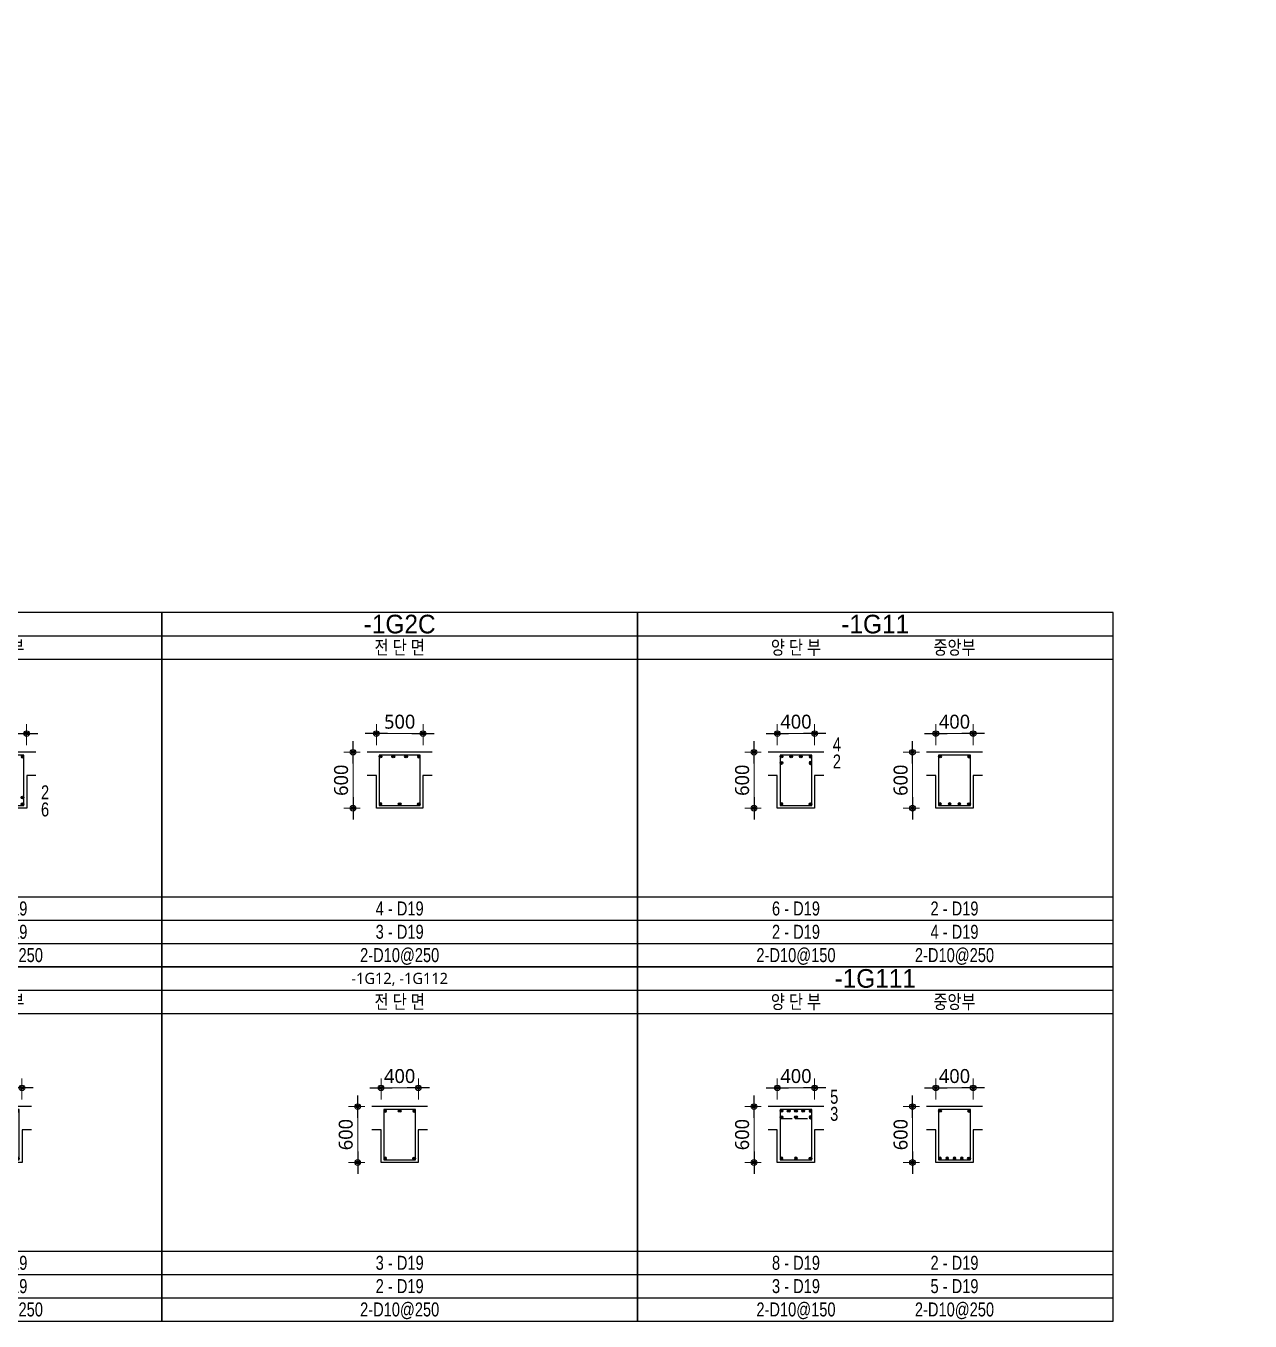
# Model space of a CAD drawing. Header units: millimetres. Extents: x 350420 to 672135, y -312840 to -44390.
# Drawn here: x 594362 to 607490, y -94550 to -80660 of the extents above; entities that cross this region are included whole.
import ezdxf
from ezdxf.enums import TextEntityAlignment as Align
from ezdxf.xclip import XClip

# ---------------------------------------------------------------- set-up
doc = ezdxf.new("R2010")
doc.units = ezdxf.units.MM
doc.header["$LTSCALE"] = 65
doc.header["$XCLIPFRAME"] = 0
doc.linetypes.add('HID', pattern=[2.5, 2, -0.5])
doc.linetypes.add('XS-지하주차장$0$HID', pattern=[2.3, 1.5, -0.8])
doc.layers.get('Defpoints').update_dxf_attribs({"color": 145})
for name, color, linetype in [('BAR', 2, 'Continuous'), ('BAR1', 3, 'Continuous'), ('BAR2', 3, 'HID'), ('BARR', 1, 'Continuous'), ('DIM', 7, 'Continuous'), ('LINE', 7, 'Continuous'), ('보', 4, 'Continuous')]:
    doc.layers.add(name, color=color, linetype=linetype)
doc.layers.add('TEXT', color=3, linetype='Continuous', lineweight=9)
doc.layers.add('XS-지하주차장$0$1215', color=181, linetype='XS-지하주차장$0$HID', plot=False)
doc.styles.add('돋음', font='Dotum.ttf')
doc.styles.add('맑은고딕', font='malgun.ttf')
doc.dimstyles.new('DIM_30', dxfattribs={"dimscale": 30, "dimtxt": 3, "dimasz": 1.2, "dimexe": 2, "dimexo": 1.5, "dimgap": 1, "dimtad": 1, "dimdec": 0, "dimdsep": 46, "dimtxsty": '맑은고딕', "dimblk1": 'DIMDOT', "dimblk2": 'DIMDOT', "dimsah": 1, "dimcen": 1, "dimdle": 2, "dimclrd": 7, "dimclre": 7, "dimclrt": 3, "dimadec": 0, "dimazin": 0, "dimtfac": 1, "dimtdec": 0, "dimtix": 1, "dimtmove": 2, "dimatfit": 3, "dimldrblk": 'DIMDOT', "dimfxl": 0, "dimtolj": 1, "dimarcsym": 0})

# ---------------------------------------------------------------- blocks, each defined once
blk = doc.blocks.new('BAR')
at = {"layer": 'BARR'}
h = blk.add_hatch(color=256, dxfattribs=at)
edge = h.paths.add_edge_path()
edge.add_arc((0, 0), 15, 0, 360)
blk.add_circle((0, 0), 15, dxfattribs=at)
blk = doc.blocks.new('DIMDOT')
at = {"layer": 'DIM', "linetype": 'Continuous'}
blk.add_line((-2, 0), (2, 0), dxfattribs=at)
for radius in [0.5, 0.25]:
    blk.add_circle((0, 0), radius, dxfattribs=at)
blk = doc.blocks.new('*D303')
at = {"layer": 'Defpoints', "color": 0, "transparency": 16777216}
for p in [(79457, -48865), (79457, -49065), (79957, -49065)]:
    blk.add_point(p, dxfattribs=at)
at = {"layer": 'DIM', "color": 7, "lineweight": -2, "transparency": 16777216}
for p, q in [((79457, -48990), (79457, -48765)), ((79897, -48865), (79517, -48865)), ((79957, -48990), (79957, -48765))]:
    blk.add_line(p, q, dxfattribs=at)
at = {"layer": 'DIM', "color": 7, "lineweight": -2, "transparency": 16777216, "xscale": 60, "yscale": 60, "zscale": 60, "rotation": 180}
blk.add_blockref('DIMDOT', (79457, -48865), dxfattribs=at)
at = {"layer": 'DIM', "color": 7, "lineweight": -2, "transparency": 16777216, "xscale": 60, "yscale": 60, "zscale": 60}
blk.add_blockref('DIMDOT', (79957, -48865), dxfattribs=at)
at = {"layer": 'DIM', "color": 3, "transparency": 16777216, "insert": (79707, -48738), "char_height": 150, "attachment_point": 5, "style": '맑은고딕'}
blk.add_mtext('\\A1;500', dxfattribs=at)
blk = doc.blocks.new('*D304')
at = {"layer": 'Defpoints', "color": 0, "transparency": 16777216}
for p in [(79357, -49065), (79207, -49665), (79357, -49665)]:
    blk.add_point(p, dxfattribs=at)
at = {"layer": 'DIM', "color": 7, "lineweight": -2, "transparency": 16777216}
for p, q in [((79282, -49065), (79107, -49065)), ((79207, -49125), (79207, -49605)), ((79282, -49665), (79107, -49665))]:
    blk.add_line(p, q, dxfattribs=at)
at = {"layer": 'DIM', "color": 7, "lineweight": -2, "transparency": 16777216, "xscale": 60, "yscale": 60, "zscale": 60}
for p, rotation in [((79207, -49065), 90), ((79207, -49665), 270)]:
    blk.add_blockref('DIMDOT', p, dxfattribs=dict(at, rotation=rotation))
at = {"layer": 'DIM', "color": 3, "transparency": 16777216, "insert": (79080, -49365), "char_height": 150, "attachment_point": 5, "rotation": 90, "style": '맑은고딕'}
blk.add_mtext('\\A1;600', dxfattribs=at)
blk = doc.blocks.new('*D305')
at = {"layer": 'Defpoints', "color": 0, "transparency": 16777216}
for p in [(81157, -48865), (81157, -49065), (81657, -49065)]:
    blk.add_point(p, dxfattribs=at)
at = {"layer": 'DIM', "color": 7, "lineweight": -2, "transparency": 16777216}
for p, q in [((81157, -48990), (81157, -48765)), ((81597, -48865), (81217, -48865)), ((81657, -48990), (81657, -48765))]:
    blk.add_line(p, q, dxfattribs=at)
at = {"layer": 'DIM', "color": 7, "lineweight": -2, "transparency": 16777216, "xscale": 60, "yscale": 60, "zscale": 60, "rotation": 180}
blk.add_blockref('DIMDOT', (81157, -48865), dxfattribs=at)
at = {"layer": 'DIM', "color": 7, "lineweight": -2, "transparency": 16777216, "xscale": 60, "yscale": 60, "zscale": 60}
blk.add_blockref('DIMDOT', (81657, -48865), dxfattribs=at)
at = {"layer": 'DIM', "color": 3, "transparency": 16777216, "insert": (81407, -48738), "char_height": 150, "attachment_point": 5, "style": '맑은고딕'}
blk.add_mtext('\\A1;500', dxfattribs=at)
blk = doc.blocks.new('*D306')
at = {"layer": 'Defpoints', "color": 0, "transparency": 16777216}
for p in [(81057, -49065), (80907, -49665), (81057, -49665)]:
    blk.add_point(p, dxfattribs=at)
at = {"layer": 'DIM', "color": 7, "lineweight": -2, "transparency": 16777216}
for p, q in [((80982, -49065), (80807, -49065)), ((80907, -49125), (80907, -49605)), ((80982, -49665), (80807, -49665))]:
    blk.add_line(p, q, dxfattribs=at)
at = {"layer": 'DIM', "color": 7, "lineweight": -2, "transparency": 16777216, "xscale": 60, "yscale": 60, "zscale": 60}
for p, rotation in [((80907, -49065), 90), ((80907, -49665), 270)]:
    blk.add_blockref('DIMDOT', p, dxfattribs=dict(at, rotation=rotation))
at = {"layer": 'DIM', "color": 3, "transparency": 16777216, "insert": (80780, -49365), "char_height": 150, "attachment_point": 5, "rotation": 90, "style": '맑은고딕'}
blk.add_mtext('\\A1;600', dxfattribs=at)
blk = doc.blocks.new('*D323')
at = {"layer": 'Defpoints', "color": 0, "transparency": 16777216}
for p in [(88090, -48865), (88090, -49065), (88590, -49065)]:
    blk.add_point(p, dxfattribs=at)
at = {"layer": 'DIM', "color": 7, "lineweight": -2, "transparency": 16777216}
for p, q in [((88090, -48990), (88090, -48765)), ((88530, -48865), (88150, -48865)), ((88590, -48990), (88590, -48765))]:
    blk.add_line(p, q, dxfattribs=at)
at = {"layer": 'DIM', "color": 7, "lineweight": -2, "transparency": 16777216, "xscale": 60, "yscale": 60, "zscale": 60, "rotation": 180}
blk.add_blockref('DIMDOT', (88090, -48865), dxfattribs=at)
at = {"layer": 'DIM', "color": 7, "lineweight": -2, "transparency": 16777216, "xscale": 60, "yscale": 60, "zscale": 60}
blk.add_blockref('DIMDOT', (88590, -48865), dxfattribs=at)
at = {"layer": 'DIM', "color": 3, "transparency": 16777216, "insert": (88340, -48738), "char_height": 150, "attachment_point": 5, "style": '맑은고딕'}
blk.add_mtext('\\A1;500', dxfattribs=at)
blk = doc.blocks.new('*D324')
at = {"layer": 'Defpoints', "color": 0, "transparency": 16777216}
for p in [(87990, -49065), (87840, -49665), (87990, -49665)]:
    blk.add_point(p, dxfattribs=at)
at = {"layer": 'DIM', "color": 7, "lineweight": -2, "transparency": 16777216}
for p, q in [((87915, -49065), (87740, -49065)), ((87840, -49125), (87840, -49605)), ((87915, -49665), (87740, -49665))]:
    blk.add_line(p, q, dxfattribs=at)
at = {"layer": 'DIM', "color": 7, "lineweight": -2, "transparency": 16777216, "xscale": 60, "yscale": 60, "zscale": 60}
for p, rotation in [((87840, -49065), 90), ((87840, -49665), 270)]:
    blk.add_blockref('DIMDOT', p, dxfattribs=dict(at, rotation=rotation))
at = {"layer": 'DIM', "color": 3, "transparency": 16777216, "insert": (87712, -49365), "char_height": 150, "attachment_point": 5, "rotation": 90, "style": '맑은고딕'}
blk.add_mtext('\\A1;600', dxfattribs=at)
blk = doc.blocks.new('*D309')
at = {"layer": 'Defpoints', "color": 0, "transparency": 16777216}
for p in [(94770, -48865), (94770, -49065), (95170, -49065)]:
    blk.add_point(p, dxfattribs=at)
at = {"layer": 'DIM', "color": 7, "lineweight": -2, "transparency": 16777216}
for p, q in [((94710, -48865), (94650, -48865)), ((94770, -48990), (94770, -48765)), ((95170, -48865), (94770, -48865)), ((95170, -48990), (95170, -48765)), ((95230, -48865), (95290, -48865))]:
    blk.add_line(p, q, dxfattribs=at)
at = {"layer": 'DIM', "color": 7, "lineweight": -2, "transparency": 16777216, "xscale": 60, "yscale": 60, "zscale": 60}
blk.add_blockref('DIMDOT', (94770, -48865), dxfattribs=at)
at = {"layer": 'DIM', "color": 7, "lineweight": -2, "transparency": 16777216, "xscale": 60, "yscale": 60, "zscale": 60, "rotation": 180}
blk.add_blockref('DIMDOT', (95170, -48865), dxfattribs=at)
at = {"layer": 'DIM', "color": 3, "transparency": 16777216, "insert": (94970, -48738), "char_height": 150, "attachment_point": 5, "style": '맑은고딕'}
blk.add_mtext('\\A1;400', dxfattribs=at)
blk = doc.blocks.new('*D310')
at = {"layer": 'Defpoints', "color": 0, "transparency": 16777216}
for p in [(94670, -49065), (94520, -49665), (94670, -49665)]:
    blk.add_point(p, dxfattribs=at)
at = {"layer": 'DIM', "color": 7, "lineweight": -2, "transparency": 16777216}
for p, q in [((94595, -49065), (94420, -49065)), ((94520, -49125), (94520, -49605)), ((94595, -49665), (94420, -49665))]:
    blk.add_line(p, q, dxfattribs=at)
at = {"layer": 'DIM', "color": 7, "lineweight": -2, "transparency": 16777216, "xscale": 60, "yscale": 60, "zscale": 60}
for p, rotation in [((94520, -49065), 90), ((94520, -49665), 270)]:
    blk.add_blockref('DIMDOT', p, dxfattribs=dict(at, rotation=rotation))
at = {"layer": 'DIM', "color": 3, "transparency": 16777216, "insert": (94393, -49365), "char_height": 150, "attachment_point": 5, "rotation": 90, "style": '맑은고딕'}
blk.add_mtext('\\A1;600', dxfattribs=at)
blk = doc.blocks.new('*D311')
at = {"layer": 'Defpoints', "color": 0, "transparency": 16777216}
for p in [(96470, -48865), (96470, -49065), (96870, -49065)]:
    blk.add_point(p, dxfattribs=at)
at = {"layer": 'DIM', "color": 7, "lineweight": -2, "transparency": 16777216}
for p, q in [((96410, -48865), (96350, -48865)), ((96470, -48990), (96470, -48765)), ((96870, -48865), (96470, -48865)), ((96870, -48990), (96870, -48765)), ((96930, -48865), (96990, -48865))]:
    blk.add_line(p, q, dxfattribs=at)
at = {"layer": 'DIM', "color": 7, "lineweight": -2, "transparency": 16777216, "xscale": 60, "yscale": 60, "zscale": 60}
blk.add_blockref('DIMDOT', (96470, -48865), dxfattribs=at)
at = {"layer": 'DIM', "color": 7, "lineweight": -2, "transparency": 16777216, "xscale": 60, "yscale": 60, "zscale": 60, "rotation": 180}
blk.add_blockref('DIMDOT', (96870, -48865), dxfattribs=at)
at = {"layer": 'DIM', "color": 3, "transparency": 16777216, "insert": (96670, -48738), "char_height": 150, "attachment_point": 5, "style": '맑은고딕'}
blk.add_mtext('\\A1;400', dxfattribs=at)
blk = doc.blocks.new('*D312')
at = {"layer": 'Defpoints', "color": 0, "transparency": 16777216}
for p in [(96370, -49065), (96220, -49665), (96370, -49665)]:
    blk.add_point(p, dxfattribs=at)
at = {"layer": 'DIM', "color": 7, "lineweight": -2, "transparency": 16777216}
for p, q in [((96295, -49065), (96120, -49065)), ((96220, -49125), (96220, -49605)), ((96295, -49665), (96120, -49665))]:
    blk.add_line(p, q, dxfattribs=at)
at = {"layer": 'DIM', "color": 7, "lineweight": -2, "transparency": 16777216, "xscale": 60, "yscale": 60, "zscale": 60}
for p, rotation in [((96220, -49065), 90), ((96220, -49665), 270)]:
    blk.add_blockref('DIMDOT', p, dxfattribs=dict(at, rotation=rotation))
at = {"layer": 'DIM', "color": 3, "transparency": 16777216, "insert": (96093, -49365), "char_height": 150, "attachment_point": 5, "rotation": 90, "style": '맑은고딕'}
blk.add_mtext('\\A1;600', dxfattribs=at)
blk = doc.blocks.new('*D315')
at = {"layer": 'Defpoints', "color": 0, "transparency": 16777216}
for p in [(79507, -54646), (79507, -54846), (79907, -54846)]:
    blk.add_point(p, dxfattribs=at)
at = {"layer": 'DIM', "color": 7, "lineweight": -2, "transparency": 16777216}
for p, q in [((79507, -54771), (79507, -54546)), ((79907, -54771), (79907, -54546)), ((79447, -54646), (79387, -54646)), ((79907, -54646), (79507, -54646)), ((79967, -54646), (80027, -54646))]:
    blk.add_line(p, q, dxfattribs=at)
at = {"layer": 'DIM', "color": 7, "lineweight": -2, "transparency": 16777216, "xscale": 60, "yscale": 60, "zscale": 60}
blk.add_blockref('DIMDOT', (79507, -54646), dxfattribs=at)
at = {"layer": 'DIM', "color": 7, "lineweight": -2, "transparency": 16777216, "xscale": 60, "yscale": 60, "zscale": 60, "rotation": 180}
blk.add_blockref('DIMDOT', (79907, -54646), dxfattribs=at)
at = {"layer": 'DIM', "color": 3, "transparency": 16777216, "insert": (79707, -54519), "char_height": 150, "attachment_point": 5, "style": '맑은고딕'}
blk.add_mtext('\\A1;400', dxfattribs=at)
blk = doc.blocks.new('*D316')
at = {"layer": 'Defpoints', "color": 0, "transparency": 16777216}
for p in [(79407, -54846), (79257, -55446), (79407, -55446)]:
    blk.add_point(p, dxfattribs=at)
at = {"layer": 'DIM', "color": 7, "lineweight": -2, "transparency": 16777216}
for p, q in [((79332, -54846), (79157, -54846)), ((79257, -54906), (79257, -55386)), ((79332, -55446), (79157, -55446))]:
    blk.add_line(p, q, dxfattribs=at)
at = {"layer": 'DIM', "color": 7, "lineweight": -2, "transparency": 16777216, "xscale": 60, "yscale": 60, "zscale": 60}
for p, rotation in [((79257, -54846), 90), ((79257, -55446), 270)]:
    blk.add_blockref('DIMDOT', p, dxfattribs=dict(at, rotation=rotation))
at = {"layer": 'DIM', "color": 3, "transparency": 16777216, "insert": (79130, -55146), "char_height": 150, "attachment_point": 5, "rotation": 90, "style": '맑은고딕'}
blk.add_mtext('\\A1;600', dxfattribs=at)
blk = doc.blocks.new('*D317')
at = {"layer": 'Defpoints', "color": 0, "transparency": 16777216}
for p in [(81207, -54646), (81207, -54846), (81607, -54846)]:
    blk.add_point(p, dxfattribs=at)
at = {"layer": 'DIM', "color": 7, "lineweight": -2, "transparency": 16777216}
for p, q in [((81207, -54771), (81207, -54546)), ((81607, -54771), (81607, -54546)), ((81147, -54646), (81087, -54646)), ((81607, -54646), (81207, -54646)), ((81667, -54646), (81727, -54646))]:
    blk.add_line(p, q, dxfattribs=at)
at = {"layer": 'DIM', "color": 7, "lineweight": -2, "transparency": 16777216, "xscale": 60, "yscale": 60, "zscale": 60}
blk.add_blockref('DIMDOT', (81207, -54646), dxfattribs=at)
at = {"layer": 'DIM', "color": 7, "lineweight": -2, "transparency": 16777216, "xscale": 60, "yscale": 60, "zscale": 60, "rotation": 180}
blk.add_blockref('DIMDOT', (81607, -54646), dxfattribs=at)
at = {"layer": 'DIM', "color": 3, "transparency": 16777216, "insert": (81407, -54519), "char_height": 150, "attachment_point": 5, "style": '맑은고딕'}
blk.add_mtext('\\A1;400', dxfattribs=at)
blk = doc.blocks.new('*D318')
at = {"layer": 'Defpoints', "color": 0, "transparency": 16777216}
for p in [(81107, -54846), (80957, -55446), (81107, -55446)]:
    blk.add_point(p, dxfattribs=at)
at = {"layer": 'DIM', "color": 7, "lineweight": -2, "transparency": 16777216}
for p, q in [((81032, -54846), (80857, -54846)), ((80957, -54906), (80957, -55386)), ((81032, -55446), (80857, -55446))]:
    blk.add_line(p, q, dxfattribs=at)
at = {"layer": 'DIM', "color": 7, "lineweight": -2, "transparency": 16777216, "xscale": 60, "yscale": 60, "zscale": 60}
for p, rotation in [((80957, -54846), 90), ((80957, -55446), 270)]:
    blk.add_blockref('DIMDOT', p, dxfattribs=dict(at, rotation=rotation))
at = {"layer": 'DIM', "color": 3, "transparency": 16777216, "insert": (80830, -55146), "char_height": 150, "attachment_point": 5, "rotation": 90, "style": '맑은고딕'}
blk.add_mtext('\\A1;600', dxfattribs=at)
blk = doc.blocks.new('*D319')
at = {"layer": 'Defpoints', "color": 0, "transparency": 16777216}
for p in [(88140, -54646), (88140, -54846), (88540, -54846)]:
    blk.add_point(p, dxfattribs=at)
at = {"layer": 'DIM', "color": 7, "lineweight": -2, "transparency": 16777216}
for p, q in [((88140, -54771), (88140, -54546)), ((88540, -54771), (88540, -54546)), ((88080, -54646), (88020, -54646)), ((88540, -54646), (88140, -54646)), ((88600, -54646), (88660, -54646))]:
    blk.add_line(p, q, dxfattribs=at)
at = {"layer": 'DIM', "color": 7, "lineweight": -2, "transparency": 16777216, "xscale": 60, "yscale": 60, "zscale": 60}
blk.add_blockref('DIMDOT', (88140, -54646), dxfattribs=at)
at = {"layer": 'DIM', "color": 7, "lineweight": -2, "transparency": 16777216, "xscale": 60, "yscale": 60, "zscale": 60, "rotation": 180}
blk.add_blockref('DIMDOT', (88540, -54646), dxfattribs=at)
at = {"layer": 'DIM', "color": 3, "transparency": 16777216, "insert": (88340, -54519), "char_height": 150, "attachment_point": 5, "style": '맑은고딕'}
blk.add_mtext('\\A1;400', dxfattribs=at)
blk = doc.blocks.new('*D320')
at = {"layer": 'Defpoints', "color": 0, "transparency": 16777216}
for p in [(88040, -54846), (87890, -55446), (88040, -55446)]:
    blk.add_point(p, dxfattribs=at)
at = {"layer": 'DIM', "color": 7, "lineweight": -2, "transparency": 16777216}
for p, q in [((87965, -54846), (87790, -54846)), ((87890, -54906), (87890, -55386)), ((87965, -55446), (87790, -55446))]:
    blk.add_line(p, q, dxfattribs=at)
at = {"layer": 'DIM', "color": 7, "lineweight": -2, "transparency": 16777216, "xscale": 60, "yscale": 60, "zscale": 60}
for p, rotation in [((87890, -54846), 90), ((87890, -55446), 270)]:
    blk.add_blockref('DIMDOT', p, dxfattribs=dict(at, rotation=rotation))
at = {"layer": 'DIM', "color": 3, "transparency": 16777216, "insert": (87762, -55146), "char_height": 150, "attachment_point": 5, "rotation": 90, "style": '맑은고딕'}
blk.add_mtext('\\A1;600', dxfattribs=at)
blk = doc.blocks.new('*D321')
at = {"layer": 'Defpoints', "color": 0, "transparency": 16777216}
for p in [(94770, -54646), (94770, -54846), (95170, -54846)]:
    blk.add_point(p, dxfattribs=at)
at = {"layer": 'DIM', "color": 7, "lineweight": -2, "transparency": 16777216}
for p, q in [((94770, -54771), (94770, -54546)), ((95170, -54771), (95170, -54546)), ((94710, -54646), (94650, -54646)), ((95170, -54646), (94770, -54646)), ((95230, -54646), (95290, -54646))]:
    blk.add_line(p, q, dxfattribs=at)
at = {"layer": 'DIM', "color": 7, "lineweight": -2, "transparency": 16777216, "xscale": 60, "yscale": 60, "zscale": 60}
blk.add_blockref('DIMDOT', (94770, -54646), dxfattribs=at)
at = {"layer": 'DIM', "color": 7, "lineweight": -2, "transparency": 16777216, "xscale": 60, "yscale": 60, "zscale": 60, "rotation": 180}
blk.add_blockref('DIMDOT', (95170, -54646), dxfattribs=at)
at = {"layer": 'DIM', "color": 3, "transparency": 16777216, "insert": (94970, -54519), "char_height": 150, "attachment_point": 5, "style": '맑은고딕'}
blk.add_mtext('\\A1;400', dxfattribs=at)
blk = doc.blocks.new('*D322')
at = {"layer": 'Defpoints', "color": 0, "transparency": 16777216}
for p in [(94670, -54846), (94520, -55446), (94670, -55446)]:
    blk.add_point(p, dxfattribs=at)
at = {"layer": 'DIM', "color": 7, "lineweight": -2, "transparency": 16777216}
for p, q in [((94595, -54846), (94420, -54846)), ((94520, -54906), (94520, -55386)), ((94595, -55446), (94420, -55446))]:
    blk.add_line(p, q, dxfattribs=at)
at = {"layer": 'DIM', "color": 7, "lineweight": -2, "transparency": 16777216, "xscale": 60, "yscale": 60, "zscale": 60}
for p, rotation in [((94520, -54846), 90), ((94520, -55446), 270)]:
    blk.add_blockref('DIMDOT', p, dxfattribs=dict(at, rotation=rotation))
at = {"layer": 'DIM', "color": 3, "transparency": 16777216, "insert": (94393, -55146), "char_height": 150, "attachment_point": 5, "rotation": 90, "style": '맑은고딕'}
blk.add_mtext('\\A1;600', dxfattribs=at)
blk = doc.blocks.new('*D285')
at = {"layer": 'Defpoints', "color": 0, "transparency": 16777216}
for p in [(96470, -54646), (96470, -54846), (96870, -54846)]:
    blk.add_point(p, dxfattribs=at)
at = {"layer": 'DIM', "color": 7, "lineweight": -2, "transparency": 16777216}
for p, q in [((96470, -54771), (96470, -54546)), ((96870, -54771), (96870, -54546)), ((96410, -54646), (96350, -54646)), ((96870, -54646), (96470, -54646)), ((96930, -54646), (96990, -54646))]:
    blk.add_line(p, q, dxfattribs=at)
at = {"layer": 'DIM', "color": 7, "lineweight": -2, "transparency": 16777216, "xscale": 60, "yscale": 60, "zscale": 60}
blk.add_blockref('DIMDOT', (96470, -54646), dxfattribs=at)
at = {"layer": 'DIM', "color": 7, "lineweight": -2, "transparency": 16777216, "xscale": 60, "yscale": 60, "zscale": 60, "rotation": 180}
blk.add_blockref('DIMDOT', (96870, -54646), dxfattribs=at)
at = {"layer": 'DIM', "color": 3, "transparency": 16777216, "insert": (96670, -54519), "char_height": 150, "attachment_point": 5, "style": '맑은고딕'}
blk.add_mtext('\\A1;400', dxfattribs=at)
blk = doc.blocks.new('*D286')
at = {"layer": 'Defpoints', "color": 0, "transparency": 16777216}
for p in [(96370, -54846), (96220, -55446), (96370, -55446)]:
    blk.add_point(p, dxfattribs=at)
at = {"layer": 'DIM', "color": 7, "lineweight": -2, "transparency": 16777216}
for p, q in [((96295, -54846), (96120, -54846)), ((96220, -54906), (96220, -55386)), ((96295, -55446), (96120, -55446))]:
    blk.add_line(p, q, dxfattribs=at)
at = {"layer": 'DIM', "color": 7, "lineweight": -2, "transparency": 16777216, "xscale": 60, "yscale": 60, "zscale": 60}
for p, rotation in [((96220, -54846), 90), ((96220, -55446), 270)]:
    blk.add_blockref('DIMDOT', p, dxfattribs=dict(at, rotation=rotation))
at = {"layer": 'DIM', "color": 3, "transparency": 16777216, "insert": (96093, -55146), "char_height": 150, "attachment_point": 5, "rotation": 90, "style": '맑은고딕'}
blk.add_mtext('\\A1;600', dxfattribs=at)
blk = doc.blocks.new('XS-지하주차장')
at = {"layer": 'XS-지하주차장$0$1215'}
blk.add_line((672735, 143847), (724964, -23852), dxfattribs=at)
blk = doc.blocks.new('-1G2B')
at = {"layer": 'BAR1'}
for points in [[(1480, 1730), (1920, 1730), (1920, 2270), (1480, 2270)], [(3180, 1730), (3620, 1730), (3620, 2270), (3180, 2270)]]:
    blk.add_lwpolyline(points, close=True, dxfattribs=at)
at = {"layer": 'BAR2'}
blk.add_line((1920, 2171), (1480, 2171), dxfattribs=at)
at = {"layer": 'LINE', "color": 4}
for p, q in [((0, 3550), (5100, 3550)), ((0, 500), (5100, 500)), ((0, 250), (5100, 250))]:
    blk.add_line(p, q, dxfattribs=at)
at = {"layer": 'LINE'}
for p, q in [((0, 3300), (5100, 3300)), ((0, 750), (5100, 750))]:
    blk.add_line(p, q, dxfattribs=at)
blk.add_lwpolyline([(0, 3800), (0, 0), (5100, 0), (5100, 3800)], close=True, dxfattribs=at)
at = {"layer": '보'}
for p, q in [((2050, 2300), (1350, 2300)), ((3750, 2300), (3050, 2300))]:
    blk.add_line(p, q, dxfattribs=at)
for points in [[(2050, 2050), (1950, 2050), (1950, 1700), (1450, 1700), (1450, 2050), (1350, 2050)], [(3750, 2050), (3650, 2050), (3650, 1700), (3150, 1700), (3150, 2050), (3050, 2050)]]:
    blk.add_lwpolyline(points, dxfattribs=at)
at = {"layer": 'BAR'}
for p in [(1494.5, 2255.5), (1576.7, 2255.5), (1658.9, 2255.5), (1741.1, 2255.5), (1823.3, 2255.5), (3194.5, 2255.5), (3400, 2255.5), (1494.5, 2185.5), (1576.7, 2185.5), (1823.3, 2185.5)]:
    blk.add_blockref('BAR', p, dxfattribs=at)
at = {"layer": 'BAR', "xscale": -1}
for p in [(1905.5, 2255.5), (3605.5, 2255.5), (1905.5, 2185.5)]:
    blk.add_blockref('BAR', p, dxfattribs=at)
at = {"layer": 'BAR', "xscale": -1, "rotation": 180}
for p in [(3194.5, 1814.5), (1494.5, 1744.5), (1631.5, 1744.5), (1768.5, 1744.5), (3194.5, 1744.5), (3276.7, 1744.5), (3358.9, 1744.5), (3441.1, 1744.5), (3523.3, 1744.5)]:
    blk.add_blockref('BAR', p, dxfattribs=at)
at = {"layer": 'BAR', "rotation": 180.0000000000014}
for p in [(3605.5, 1814.5), (1905.5, 1744.5), (3605.5, 1744.5)]:
    blk.add_blockref('BAR', p, dxfattribs=at)
at = {"layer": 'TEXT', "color": 6, "style": '돋음'}
blk.add_text('-1G2B', height=200, dxfattribs=at).set_placement((2550, 3675), align=Align.MIDDLE_CENTER)
at = {"layer": 'TEXT', "style": '돋음', "width": 0.8}
for s, p in [('양 단 부', (1700, 3425)), ('중앙부', (3400, 3425)), ('10 - D19', (1700, 625)), ('3 - D19', (3400, 625)), ('4 - D19', (1700, 375)), ('8 - D19', (3400, 375)), ('2-D10@125', (1700, 125)), ('2-D10@250', (3400, 125))]:
    blk.add_text(s, height=150, dxfattribs=at).set_placement(p, align=Align.MIDDLE_CENTER)
at = {"layer": 'TEXT', "color": 1, "style": '돋음', "width": 0.8}
for s, p in [('6', (2204.9, 2417.7)), ('4', (2204.9, 2234.3)), ('2', (3847.2, 1870.4)), ('6', (3847.2, 1687))]:
    blk.add_text(s, height=150, dxfattribs=at).set_placement(p, align=Align.MIDDLE_CENTER)
at = {"layer": 'DIM'}
for base, p1, p2, angle, picture, middle in [((1450, 2500), (1950, 2300), (1450, 2300), 180, '*D303', (1700, 2627.5)), ((3150, 2500), (3650, 2300), (3150, 2300), 180, '*D305', (3400, 2627.5)), ((1200, 1700), (1350, 2300), (1350, 1700), 270, '*D304', (1072.5, 2000)), ((2900, 1700), (3050, 2300), (3050, 1700), 270, '*D306', (2772.5, 2000))]:
    dim = blk.add_linear_dim(base=base, p1=p1, p2=p2, angle=angle, dimstyle='DIM_30', override={"dimscale": 50}, dxfattribs=at)
    dim.commit()
    dim.dimension.update_dxf_attribs({"geometry": picture, "text_midpoint": middle, "insert": (-78007.4, 51365.3)})
blk = doc.blocks.new('-1G2C')
at = {"layer": 'BAR1'}
blk.add_lwpolyline([(2330, 1730), (2770, 1730), (2770, 2270), (2330, 2270)], close=True, dxfattribs=at)
at = {"layer": 'LINE', "color": 4}
for p, q in [((0, 3550), (5100, 3550)), ((0, 500), (5100, 500)), ((0, 250), (5100, 250))]:
    blk.add_line(p, q, dxfattribs=at)
at = {"layer": 'LINE'}
for p, q in [((0, 3300), (5100, 3300)), ((0, 750), (5100, 750))]:
    blk.add_line(p, q, dxfattribs=at)
blk.add_lwpolyline([(0, 3800), (0, 0), (5100, 0), (5100, 3800)], close=True, dxfattribs=at)
at = {"layer": '보'}
blk.add_line((2900, 2300), (2200, 2300), dxfattribs=at)
blk.add_lwpolyline([(2900, 2050), (2800, 2050), (2800, 1700), (2300, 1700), (2300, 2050), (2200, 2050)], dxfattribs=at)
at = {"layer": 'BAR'}
for p in [(2344.5, 2255.5), (2481.5, 2255.5), (2618.5, 2255.5)]:
    blk.add_blockref('BAR', p, dxfattribs=at)
at = {"layer": 'BAR', "xscale": -1}
blk.add_blockref('BAR', (2755.5, 2255.5), dxfattribs=at)
at = {"layer": 'BAR', "xscale": -1, "rotation": 180}
blk.add_blockref('BAR', (2344.5, 1744.5), dxfattribs=at)
at = {"layer": 'BAR', "rotation": 180.0000000000014}
for p in [(2550, 1744.5), (2755.5, 1744.5)]:
    blk.add_blockref('BAR', p, dxfattribs=at)
at = {"layer": 'TEXT', "color": 6, "style": '돋음'}
blk.add_text('-1G2C', height=200, dxfattribs=at).set_placement((2550, 3675), align=Align.MIDDLE_CENTER)
at = {"layer": 'TEXT', "style": '돋음', "width": 0.8}
for s, p in [('전 단 면', (2550, 3425)), ('4 - D19', (2550, 625)), ('3 - D19', (2550, 375)), ('2-D10@250', (2550, 125))]:
    blk.add_text(s, height=150, dxfattribs=at).set_placement(p, align=Align.MIDDLE_CENTER)
at = {"layer": 'DIM'}
for base, p1, p2, angle, picture, middle in [((2300, 2500), (2800, 2300), (2300, 2300), 180, '*D323', (2550, 2627.5)), ((2050, 1700), (2200, 2300), (2200, 1700), 270, '*D324', (1922.5, 2000))]:
    dim = blk.add_linear_dim(base=base, p1=p1, p2=p2, angle=angle, dimstyle='DIM_30', override={"dimscale": 50}, dxfattribs=at)
    dim.commit()
    dim.dimension.update_dxf_attribs({"geometry": picture, "text_midpoint": middle, "insert": (-85789.8, 51365.3)})
blk = doc.blocks.new('-1G11')
at = {"layer": 'BAR1'}
for points in [[(1530, 1730), (1870, 1730), (1870, 2270), (1530, 2270)], [(3230, 1730), (3570, 1730), (3570, 2270), (3230, 2270)]]:
    blk.add_lwpolyline(points, close=True, dxfattribs=at)
at = {"layer": 'LINE', "color": 4}
for p, q in [((0, 3550), (5100, 3550)), ((0, 500), (5100, 500)), ((0, 250), (5100, 250))]:
    blk.add_line(p, q, dxfattribs=at)
at = {"layer": 'LINE'}
for p, q in [((0, 3300), (5100, 3300)), ((0, 750), (5100, 750))]:
    blk.add_line(p, q, dxfattribs=at)
blk.add_lwpolyline([(0, 3800), (0, 0), (5100, 0), (5100, 3800)], close=True, dxfattribs=at)
at = {"layer": '보'}
for p, q in [((2000, 2300), (1400, 2300)), ((3700, 2300), (3100, 2300))]:
    blk.add_line(p, q, dxfattribs=at)
for points in [[(2000, 2050), (1900, 2050), (1900, 1700), (1500, 1700), (1500, 2050), (1400, 2050)], [(3700, 2050), (3600, 2050), (3600, 1700), (3200, 1700), (3200, 2050), (3100, 2050)]]:
    blk.add_lwpolyline(points, dxfattribs=at)
at = {"layer": 'BAR'}
for p in [(1544.5, 2255.5), (1648.2, 2255.5), (1751.8, 2255.5), (3244.5, 2255.5), (1544.5, 2185.5)]:
    blk.add_blockref('BAR', p, dxfattribs=at)
at = {"layer": 'BAR', "xscale": -1}
for p in [(1855.5, 2255.5), (3555.5, 2255.5), (1855.5, 2185.5)]:
    blk.add_blockref('BAR', p, dxfattribs=at)
at = {"layer": 'BAR', "xscale": -1, "rotation": 180}
for p in [(1544.5, 1744.5), (3244.5, 1744.5), (3348.2, 1744.5), (3451.8, 1744.5)]:
    blk.add_blockref('BAR', p, dxfattribs=at)
at = {"layer": 'BAR', "rotation": 180.0000000000014}
for p in [(1855.5, 1744.5), (3555.5, 1744.5)]:
    blk.add_blockref('BAR', p, dxfattribs=at)
at = {"layer": 'TEXT', "color": 6, "style": '돋음'}
blk.add_text('-1G11', height=200, dxfattribs=at).set_placement((2550, 3675), align=Align.MIDDLE_CENTER)
at = {"layer": 'TEXT', "style": '돋음', "width": 0.8}
for s, p in [('양 단 부', (1700, 3425)), ('중앙부', (3400, 3425)), ('6 - D19', (1700, 625)), ('2 - D19', (3400, 625)), ('2 - D19', (1700, 375)), ('4 - D19', (3400, 375)), ('2-D10@150', (1700, 125)), ('2-D10@250', (3400, 125))]:
    blk.add_text(s, height=150, dxfattribs=at).set_placement(p, align=Align.MIDDLE_CENTER)
at = {"layer": 'TEXT', "color": 1, "style": '돋음', "width": 0.8}
for s, p in [('4', (2138.6, 2384.6)), ('2', (2138.6, 2201.2))]:
    blk.add_text(s, height=150, dxfattribs=at).set_placement(p, align=Align.MIDDLE_CENTER)
at = {"layer": 'DIM'}
for base, p1, p2, angle, picture, middle in [((1500, 2500), (1900, 2300), (1500, 2300), 180, '*D309', (1700, 2627.5)), ((3200, 2500), (3600, 2300), (3200, 2300), 180, '*D311', (3400, 2627.5)), ((1250, 1700), (1400, 2300), (1400, 1700), 270, '*D310', (1122.5, 2000)), ((2950, 1700), (3100, 2300), (3100, 1700), 270, '*D312', (2822.5, 2000))]:
    dim = blk.add_linear_dim(base=base, p1=p1, p2=p2, angle=angle, dimstyle='DIM_30', override={"dimscale": 50}, dxfattribs=at)
    dim.commit()
    dim.dimension.update_dxf_attribs({"geometry": picture, "text_midpoint": middle, "insert": (-93270, 51365.3)})
blk = doc.blocks.new('-1G11B')
at = {"layer": 'BAR1'}
for points in [[(1530, 1730), (1870, 1730), (1870, 2270), (1530, 2270)], [(3230, 1730), (3570, 1730), (3570, 2270), (3230, 2270)]]:
    blk.add_lwpolyline(points, close=True, dxfattribs=at)
at = {"layer": 'LINE', "color": 4}
for p, q in [((0, 3550), (5100, 3550)), ((0, 500), (5100, 500)), ((0, 250), (5100, 250))]:
    blk.add_line(p, q, dxfattribs=at)
at = {"layer": 'LINE'}
for p, q in [((0, 3300), (5100, 3300)), ((0, 750), (5100, 750))]:
    blk.add_line(p, q, dxfattribs=at)
blk.add_lwpolyline([(0, 3800), (0, 0), (5100, 0), (5100, 3800)], close=True, dxfattribs=at)
at = {"layer": '보'}
for p, q in [((2000, 2300), (1400, 2300)), ((3700, 2300), (3100, 2300))]:
    blk.add_line(p, q, dxfattribs=at)
for points in [[(2000, 2050), (1900, 2050), (1900, 1700), (1500, 1700), (1500, 2050), (1400, 2050)], [(3700, 2050), (3600, 2050), (3600, 1700), (3200, 1700), (3200, 2050), (3100, 2050)]]:
    blk.add_lwpolyline(points, dxfattribs=at)
at = {"layer": 'BAR'}
for p in [(1544.5, 2255.5), (1648.2, 2255.5), (1751.8, 2255.5), (3244.5, 2255.5), (1544.5, 2185.5)]:
    blk.add_blockref('BAR', p, dxfattribs=at)
at = {"layer": 'BAR', "xscale": -1}
for p in [(1855.5, 2255.5), (3555.5, 2255.5), (1855.5, 2185.5)]:
    blk.add_blockref('BAR', p, dxfattribs=at)
at = {"layer": 'BAR', "xscale": -1, "rotation": 180}
for p in [(1544.5, 1744.5), (3244.5, 1744.5), (3348.2, 1744.5), (3451.8, 1744.5)]:
    blk.add_blockref('BAR', p, dxfattribs=at)
at = {"layer": 'BAR', "rotation": 180.0000000000014}
for p in [(1855.5, 1744.5), (3555.5, 1744.5)]:
    blk.add_blockref('BAR', p, dxfattribs=at)
at = {"layer": 'TEXT', "color": 6, "style": '돋음'}
blk.add_text('-1G11B', height=200, dxfattribs=at).set_placement((2550, 3675), align=Align.MIDDLE_CENTER)
at = {"layer": 'TEXT', "style": '돋음', "width": 0.8}
for s, p in [('양 단 부', (1700, 3425)), ('중앙부', (3400, 3425)), ('6 - D19', (1700, 625)), ('2 - D19', (3400, 625)), ('2 - D19', (1700, 375)), ('4 - D19', (3400, 375)), ('2-D10@150', (1700, 125)), ('2-D10@250', (3400, 125))]:
    blk.add_text(s, height=150, dxfattribs=at).set_placement(p, align=Align.MIDDLE_CENTER)
at = {"layer": 'TEXT', "color": 1, "style": '돋음', "width": 0.8}
for s, p in [('4', (2106.8, 2366.9)), ('2', (2106.8, 2183.5))]:
    blk.add_text(s, height=150, dxfattribs=at).set_placement(p, align=Align.MIDDLE_CENTER)
at = {"layer": 'DIM'}
for base, p1, p2, angle, picture, middle in [((1500, 2500), (1900, 2300), (1500, 2300), 180, '*D315', (1700, 2627.5)), ((3200, 2500), (3600, 2300), (3200, 2300), 180, '*D317', (3400, 2627.5)), ((1250, 1700), (1400, 2300), (1400, 1700), 270, '*D316', (1122.5, 2000)), ((2950, 1700), (3100, 2300), (3100, 1700), 270, '*D318', (2822.5, 2000))]:
    dim = blk.add_linear_dim(base=base, p1=p1, p2=p2, angle=angle, dimstyle='DIM_30', override={"dimscale": 50}, dxfattribs=at)
    dim.commit()
    dim.dimension.update_dxf_attribs({"geometry": picture, "text_midpoint": middle, "insert": (-78007.4, 57146.1)})
blk = doc.blocks.new('-1G12')
at = {"layer": 'BAR1'}
blk.add_lwpolyline([(2380, 1730), (2720, 1730), (2720, 2270), (2380, 2270)], close=True, dxfattribs=at)
at = {"layer": 'LINE', "color": 4}
for p, q in [((0, 3550), (5100, 3550)), ((0, 500), (5100, 500)), ((0, 250), (5100, 250))]:
    blk.add_line(p, q, dxfattribs=at)
at = {"layer": 'LINE'}
for p, q in [((0, 3300), (5100, 3300)), ((0, 750), (5100, 750))]:
    blk.add_line(p, q, dxfattribs=at)
blk.add_lwpolyline([(0, 3800), (0, 0), (5100, 0), (5100, 3800)], close=True, dxfattribs=at)
at = {"layer": '보'}
blk.add_line((2850, 2300), (2250, 2300), dxfattribs=at)
blk.add_lwpolyline([(2850, 2050), (2750, 2050), (2750, 1700), (2350, 1700), (2350, 2050), (2250, 2050)], dxfattribs=at)
at = {"layer": 'BAR', "xscale": -1, "rotation": 180}
for p in [(2394.5, 2255.5), (2394.5, 1744.5)]:
    blk.add_blockref('BAR', p, dxfattribs=at)
at = {"layer": 'BAR'}
blk.add_blockref('BAR', (2550, 2255.5), dxfattribs=at)
at = {"layer": 'BAR', "xscale": -1}
blk.add_blockref('BAR', (2705.5, 2255.5), dxfattribs=at)
at = {"layer": 'BAR', "rotation": 180.0000000000014}
blk.add_blockref('BAR', (2705.5, 1744.5), dxfattribs=at)
at = {"layer": 'TEXT', "color": 6, "style": '맑은고딕'}
blk.add_text('-1G12, -1G112', height=120, dxfattribs=at).set_placement((2550, 3675), align=Align.MIDDLE_CENTER)
at = {"layer": 'TEXT', "style": '돋음', "width": 0.8}
for s, p in [('전 단 면', (2550, 3425)), ('3 - D19', (2550, 625)), ('2 - D19', (2550, 375)), ('2-D10@250', (2550, 125))]:
    blk.add_text(s, height=150, dxfattribs=at).set_placement(p, align=Align.MIDDLE_CENTER)
at = {"layer": 'DIM'}
for base, p1, p2, angle, picture, middle in [((2350, 2500), (2750, 2300), (2350, 2300), 180, '*D319', (2550, 2627.5)), ((2100, 1700), (2250, 2300), (2250, 1700), 270, '*D320', (1972.5, 2000))]:
    dim = blk.add_linear_dim(base=base, p1=p1, p2=p2, angle=angle, dimstyle='DIM_30', override={"dimscale": 50}, dxfattribs=at)
    dim.commit()
    dim.dimension.update_dxf_attribs({"geometry": picture, "text_midpoint": middle, "insert": (-85789.8, 57146.1)})
blk = doc.blocks.new('-1G111')
at = {"layer": 'BAR1'}
for points in [[(1530, 1730), (1870, 1730), (1870, 2270), (1530, 2270)], [(3230, 1730), (3570, 1730), (3570, 2270), (3230, 2270)]]:
    blk.add_lwpolyline(points, close=True, dxfattribs=at)
at = {"layer": 'BAR2'}
blk.add_line((1530, 2171), (1870, 2171), dxfattribs=at)
at = {"layer": 'LINE', "color": 4}
for p, q in [((0, 3550), (5100, 3550)), ((0, 500), (5100, 500)), ((0, 250), (5100, 250))]:
    blk.add_line(p, q, dxfattribs=at)
at = {"layer": 'LINE'}
for p, q in [((0, 3300), (5100, 3300)), ((0, 750), (5100, 750))]:
    blk.add_line(p, q, dxfattribs=at)
blk.add_lwpolyline([(0, 3800), (0, 0), (5100, 0), (5100, 3800)], close=True, dxfattribs=at)
at = {"layer": '보'}
for p, q in [((2000, 2300), (1400, 2300)), ((3700, 2300), (3100, 2300))]:
    blk.add_line(p, q, dxfattribs=at)
for points in [[(2000, 2050), (1900, 2050), (1900, 1700), (1500, 1700), (1500, 2050), (1400, 2050)], [(3700, 2050), (3600, 2050), (3600, 1700), (3200, 1700), (3200, 2050), (3100, 2050)]]:
    blk.add_lwpolyline(points, dxfattribs=at)
at = {"layer": 'BAR'}
for p in [(1544.5, 2255.5), (1622.2, 2255.5), (1700, 2255.5), (1777.7, 2255.5), (3244.5, 2255.5), (1544.5, 2185.5), (1700, 2185.5)]:
    blk.add_blockref('BAR', p, dxfattribs=at)
at = {"layer": 'BAR', "xscale": -1}
for p in [(1855.5, 2255.5), (3555.5, 2255.5), (1855.5, 2185.5)]:
    blk.add_blockref('BAR', p, dxfattribs=at)
at = {"layer": 'BAR', "xscale": -1, "rotation": 180}
for p in [(1544.5, 1744.5), (1700, 1744.5), (3244.5, 1744.5), (3322.2, 1744.5), (3400, 1744.5), (3477.7, 1744.5)]:
    blk.add_blockref('BAR', p, dxfattribs=at)
at = {"layer": 'BAR', "rotation": 180.0000000000014}
for p in [(1855.5, 1744.5), (3555.5, 1744.5)]:
    blk.add_blockref('BAR', p, dxfattribs=at)
at = {"layer": 'TEXT', "color": 6, "style": '돋음'}
blk.add_text('-1G111', height=200, dxfattribs=at).set_placement((2550, 3675), align=Align.MIDDLE_CENTER)
at = {"layer": 'TEXT', "style": '돋음', "width": 0.8}
for s, p in [('양 단 부', (1700, 3425)), ('중앙부', (3400, 3425)), ('8 - D19', (1700, 625)), ('2 - D19', (3400, 625)), ('3 - D19', (1700, 375)), ('5 - D19', (3400, 375)), ('2-D10@150', (1700, 125)), ('2-D10@250', (3400, 125))]:
    blk.add_text(s, height=150, dxfattribs=at).set_placement(p, align=Align.MIDDLE_CENTER)
at = {"layer": 'TEXT', "color": 1, "style": '돋음', "width": 0.8}
for s, p in [('5', (2110.1, 2405.9)), ('3', (2110.1, 2222.5))]:
    blk.add_text(s, height=150, dxfattribs=at).set_placement(p, align=Align.MIDDLE_CENTER)
at = {"layer": 'DIM'}
for base, p1, p2, angle, picture, middle in [((1500, 2500), (1900, 2300), (1500, 2300), 180, '*D321', (1700, 2627.5)), ((3200, 2500), (3600, 2300), (3200, 2300), 180, '*D285', (3400, 2627.5)), ((1250, 1700), (1400, 2300), (1400, 1700), 270, '*D322', (1122.5, 2000)), ((2950, 1700), (3100, 2300), (3100, 1700), 270, '*D286', (2822.5, 2000))]:
    dim = blk.add_linear_dim(base=base, p1=p1, p2=p2, angle=angle, dimstyle='DIM_30', override={"dimscale": 50}, dxfattribs=at)
    dim.commit()
    dim.dimension.update_dxf_attribs({"geometry": picture, "text_midpoint": middle, "insert": (-93270, 57146.1)})

msp = doc.modelspace()

# ---------------------------------------------------------------- block references
ref = msp.add_blockref('XS-지하주차장', (-78140, -199800))
XClip(ref).set_block_clipping_path([(643469.9999999981, 130890.0000000019), (673429.9999999894, 145455.0000000002)])
at = {"layer": 'TEXT'}
for name, p in [('-1G2B', (590720, -90750)), ('-1G2C', (595820, -90750)), ('-1G11', (600920, -90750)), ('-1G11B', (590720, -94550)), ('-1G12', (595820, -94550)), ('-1G111', (600920, -94550))]:
    msp.add_blockref(name, p, dxfattribs=at)

doc.saveas('drawing.dxf')
